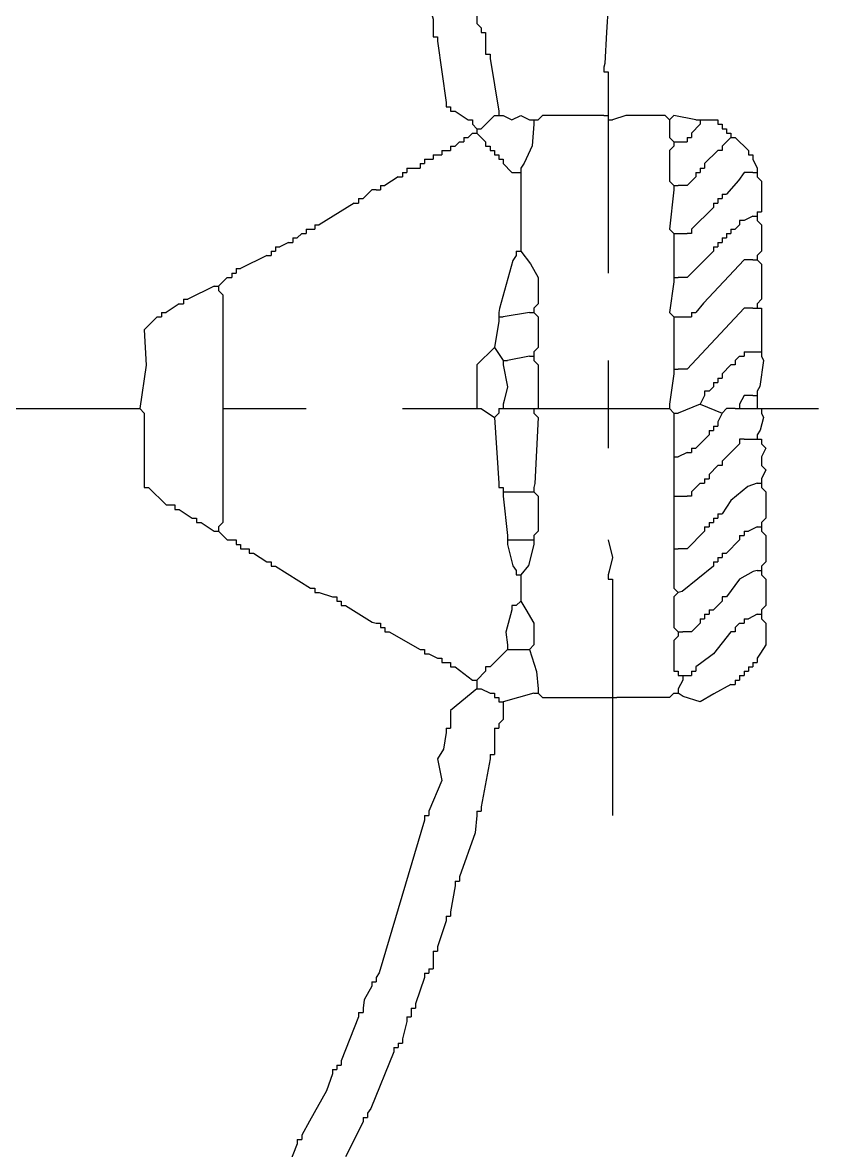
# Model space of a CAD drawing. Header units: millimetres. Extents: x -78 to 6757, y -2226 to 2184.
# Drawn here: x 82.1 to 93.85, y 1025.96 to 1042.61 of the extents above; entities that cross this region are included whole.
import ezdxf

# ---------------------------------------------------------------- set-up
doc = ezdxf.new("R2010")
doc.units = ezdxf.units.MM
doc.layers.add('LAYER_0', color=7, linetype='Continuous')
doc.styles.get("Standard").update_dxf_attribs({"font": 'TIMES.TTF'})
doc.linetypes.add('ZIPPED_TUBE', pattern='A,0.0001,-0.25,["~",Standard,S=1,R=0,X=-0.3,Y=-0.6],-0.25', length=0.5001)

# ---------------------------------------------------------------- blocks, each defined once
blk = doc.blocks.new('A$C31814A24')
at = {"color": 7, "linetype": 'Continuous'}
for points in [[(33.137, 22.984), (33.22, 22.794), (33.46, 21.968), (33.46, 21.83)], [(33.922, 22.107), (33.922, 21.922), (33.968, 21.876)], [(35.306, 22.107), (35.287, 21.833), (35.269, 21.502), (35.26, 21.461)], [(33.46, 21.83), (33.46, 21.784)], [(33.46, 21.784), (33.506, 21.784)], [(33.506, 21.784), (33.506, 21.737)], [(33.968, 21.876), (33.968, 21.83)], [(33.968, 21.83), (34.014, 21.83)], [(34.014, 21.83), (34.014, 21.784)], [(34.014, 21.784), (34.014, 21.645)], [(33.506, 21.737), (33.598, 21.091)], [(34.014, 21.645), (34.014, 21.599)], [(34.014, 21.599), (34.06, 21.599)], [(34.06, 21.599), (34.06, 21.553)], [(34.06, 21.553), (34.152, 20.999)], [(35.26, 21.461), (35.26, 21.414)], [(35.26, 21.414), (35.306, 21.414)], [(35.306, 21.414), (35.306, 21.368)], [(35.306, 21.368), (35.306, 20.999)], [(33.598, 21.091), (33.598, 21.045)], [(33.598, 21.045), (33.645, 21.045)], [(33.645, 21.045), (33.645, 20.999)], [(33.645, 20.999), (33.691, 20.999)], [(33.691, 20.999), (33.829, 20.907)], [(34.106, 20.953), (33.968, 20.814)], [(34.106, 20.953), (34.152, 20.953)], [(34.152, 20.999), (34.152, 20.953)], [(34.152, 20.953), (34.198, 20.953)], [(34.198, 20.953), (34.291, 20.907), (34.383, 20.953), (34.475, 20.907)], [(35.26, 20.953), (34.614, 20.953), (34.568, 20.907)], [(35.26, 20.953), (35.306, 20.953)], [(35.306, 20.999), (35.306, 20.953)], [(35.306, 20.953), (35.306, 20.907)], [(35.952, 20.907), (35.906, 20.953), (35.491, 20.953), (35.352, 20.907)], [(36.229, 20.907), (35.998, 20.953), (35.952, 20.907)], [(33.829, 20.907), (33.875, 20.907), (33.875, 20.861)], [(33.875, 20.861), (33.922, 20.814)], [(34.521, 20.861), (34.503, 20.633), (34.42, 20.45), (34.383, 20.399)], [(34.475, 20.907), (34.521, 20.907)], [(34.521, 20.907), (34.568, 20.907)], [(34.521, 20.907), (34.521, 20.861)], [(35.306, 20.907), (35.352, 20.907)], [(35.306, 20.907), (35.306, 20.861)], [(35.306, 20.861), (35.306, 19.291)], [(35.952, 20.907), (35.952, 20.722), (35.998, 20.676)], [(36.275, 20.861), (36.183, 20.768)], [(36.229, 20.907), (36.275, 20.907)], [(36.275, 20.907), (36.321, 20.907)], [(36.275, 20.907), (36.275, 20.861)], [(36.321, 20.907), (36.414, 20.907)], [(36.414, 20.907), (36.46, 20.907)], [(36.46, 20.907), (36.46, 20.861)], [(36.46, 20.861), (36.506, 20.861)], [(36.506, 20.861), (36.506, 20.814)], [(33.783, 20.722), (33.829, 20.722)], [(33.783, 20.722), (33.783, 20.676)], [(33.875, 20.768), (33.829, 20.722)], [(33.875, 20.768), (33.922, 20.768)], [(33.922, 20.814), (33.968, 20.814)], [(33.922, 20.814), (33.922, 20.768)], [(33.922, 20.768), (34.014, 20.676)], [(36.137, 20.722), (36.183, 20.722)], [(36.137, 20.722), (36.137, 20.676)], [(36.183, 20.768), (36.183, 20.722)], [(36.506, 20.814), (36.552, 20.814)], [(36.598, 20.722), (36.506, 20.63)], [(36.552, 20.814), (36.552, 20.768)], [(36.552, 20.768), (36.598, 20.768)], [(36.598, 20.768), (36.598, 20.722)], [(36.598, 20.722), (36.644, 20.722)], [(36.644, 20.722), (36.783, 20.584)], [(33.552, 20.584), (33.598, 20.584)], [(33.552, 20.584), (33.552, 20.538)], [(33.598, 20.584), (33.645, 20.584)], [(33.645, 20.63), (33.691, 20.63)], [(33.645, 20.63), (33.645, 20.584)], [(33.737, 20.676), (33.691, 20.63)], [(33.737, 20.676), (33.783, 20.676)], [(34.014, 20.676), (34.014, 20.63)], [(34.014, 20.63), (34.06, 20.63)], [(34.06, 20.63), (34.06, 20.584)], [(34.06, 20.584), (34.106, 20.584)], [(34.106, 20.584), (34.106, 20.538)], [(35.998, 20.63), (35.952, 20.584), (35.952, 20.261), (35.998, 20.214)], [(35.998, 20.676), (36.044, 20.676)], [(35.998, 20.676), (35.998, 20.63)], [(36.044, 20.676), (36.091, 20.676)], [(36.091, 20.676), (36.137, 20.676)], [(36.46, 20.584), (36.321, 20.445)], [(36.506, 20.63), (36.506, 20.584), (36.46, 20.584)], [(36.783, 20.584), (36.783, 20.538)], [(33.368, 20.491), (33.414, 20.491)], [(33.368, 20.491), (33.368, 20.445)], [(33.414, 20.491), (33.46, 20.491)], [(33.46, 20.538), (33.506, 20.538)], [(33.46, 20.538), (33.46, 20.491)], [(33.506, 20.538), (33.552, 20.538)], [(34.106, 20.538), (34.152, 20.538)], [(34.152, 20.538), (34.152, 20.491)], [(34.152, 20.491), (34.198, 20.491)], [(34.198, 20.491), (34.198, 20.445)], [(36.783, 20.538), (36.829, 20.538)], [(36.829, 20.538), (36.829, 20.491)], [(36.829, 20.491), (36.875, 20.399)], [(33.137, 20.353), (33.183, 20.353)], [(33.137, 20.353), (33.137, 20.307)], [(33.183, 20.399), (33.229, 20.399)], [(33.183, 20.399), (33.183, 20.353)], [(33.229, 20.399), (33.275, 20.399)], [(33.275, 20.399), (33.322, 20.399)], [(33.322, 20.445), (33.368, 20.445)], [(33.322, 20.445), (33.322, 20.399)], [(34.198, 20.445), (34.291, 20.353), (34.337, 20.353)], [(34.337, 20.353), (34.383, 20.353)], [(34.383, 20.399), (34.383, 20.353)], [(34.383, 20.353), (34.383, 20.307)], [(36.229, 20.353), (36.275, 20.353)], [(36.229, 20.353), (36.229, 20.307)], [(36.275, 20.399), (36.321, 20.399)], [(36.275, 20.399), (36.275, 20.353)], [(36.321, 20.445), (36.321, 20.399)], [(36.829, 20.353), (36.737, 20.353), (36.68, 20.269), (36.552, 20.122)], [(36.829, 20.353), (36.875, 20.353)], [(36.875, 20.399), (36.875, 20.353)], [(36.875, 20.353), (36.875, 20.307)], [(33.091, 20.307), (32.952, 20.214)], [(33.091, 20.307), (33.137, 20.307)], [(34.383, 20.307), (34.383, 19.568)], [(36.229, 20.307), (36.137, 20.214), (36.044, 20.214)], [(36.875, 20.307), (36.921, 20.261), (36.921, 19.984)], [(32.86, 20.168), (32.814, 20.168), (32.722, 20.076)], [(32.86, 20.168), (32.906, 20.168)], [(32.906, 20.214), (32.952, 20.214)], [(32.906, 20.214), (32.906, 20.168)], [(35.998, 20.168), (35.952, 19.753), (35.998, 19.707)], [(35.998, 20.214), (36.044, 20.214)], [(35.998, 20.214), (35.998, 20.168)], [(36.506, 20.122), (36.552, 20.122)], [(36.506, 20.122), (36.506, 20.076)], [(32.629, 20.03), (32.26, 19.799)], [(32.629, 20.03), (32.675, 20.03)], [(32.675, 20.076), (32.722, 20.076)], [(32.675, 20.076), (32.675, 20.03)], [(36.414, 20.03), (36.46, 20.03)], [(36.414, 20.03), (36.414, 19.984)], [(36.46, 20.076), (36.506, 20.076)], [(36.46, 20.076), (36.46, 20.03)], [(36.414, 19.984), (36.183, 19.753)], [(36.829, 19.891), (36.737, 19.845)], [(36.829, 19.891), (36.875, 19.891)], [(36.875, 19.938), (36.921, 19.938)], [(36.875, 19.938), (36.875, 19.891)], [(36.875, 19.891), (36.875, 19.845)], [(36.921, 19.984), (36.921, 19.938)], [(32.122, 19.753), (32.168, 19.753)], [(32.122, 19.753), (32.122, 19.707)], [(32.168, 19.753), (32.214, 19.753)], [(32.214, 19.799), (32.26, 19.799)], [(32.214, 19.799), (32.214, 19.753)], [(36.183, 19.753), (36.183, 19.707), (36.137, 19.707)], [(36.598, 19.753), (36.644, 19.753)], [(36.598, 19.753), (36.598, 19.707)], [(36.691, 19.799), (36.644, 19.753)], [(36.737, 19.845), (36.691, 19.845), (36.691, 19.799)], [(36.875, 19.845), (36.921, 19.799), (36.921, 19.522), (36.875, 19.476)], [(31.983, 19.661), (32.029, 19.661)], [(31.983, 19.661), (31.983, 19.614)], [(32.075, 19.707), (32.029, 19.661)], [(32.075, 19.707), (32.122, 19.707)], [(35.998, 19.707), (36.044, 19.707)], [(35.998, 19.707), (35.998, 19.661)], [(35.998, 19.661), (35.998, 19.291)], [(36.044, 19.707), (36.137, 19.707)], [(36.506, 19.661), (36.552, 19.661)], [(36.506, 19.661), (36.506, 19.614)], [(36.552, 19.707), (36.598, 19.707)], [(36.552, 19.707), (36.552, 19.661)], [(31.752, 19.522), (31.799, 19.522)], [(31.752, 19.522), (31.752, 19.476)], [(31.799, 19.568), (31.845, 19.568)], [(31.799, 19.568), (31.799, 19.522)], [(31.937, 19.614), (31.845, 19.568)], [(31.937, 19.614), (31.983, 19.614)], [(34.337, 19.522), (34.383, 19.522)], [(34.337, 19.522), (34.337, 19.476)], [(34.383, 19.568), (34.383, 19.522)], [(34.383, 19.522), (34.485, 19.388), (34.568, 19.245), (34.568, 18.968), (34.521, 18.922)], [(36.414, 19.522), (36.137, 19.245), (36.044, 19.245)], [(36.414, 19.568), (36.46, 19.568)], [(36.414, 19.568), (36.414, 19.522)], [(36.46, 19.614), (36.506, 19.614)], [(36.46, 19.614), (36.46, 19.568)], [(31.706, 19.476), (31.429, 19.338)], [(31.706, 19.476), (31.752, 19.476)], [(34.337, 19.476), (34.3, 19.425), (34.161, 18.918), (34.152, 18.876)], [(36.829, 19.43), (36.737, 19.43), (36.311, 18.975), (36.229, 18.876)], [(36.829, 19.43), (36.875, 19.43)], [(36.875, 19.476), (36.875, 19.43)], [(36.875, 19.43), (36.921, 19.384), (36.921, 19.015), (36.875, 18.968)], [(31.337, 19.291), (31.383, 19.291)], [(31.337, 19.291), (31.337, 19.245)], [(31.383, 19.338), (31.429, 19.338)], [(31.383, 19.338), (31.383, 19.291)], [(35.998, 19.291), (35.998, 19.245)], [(31.152, 19.153), (30.875, 19.015)], [(31.152, 19.153), (31.199, 19.153)], [(31.291, 19.245), (31.199, 19.153)], [(31.199, 19.153), (31.199, 19.107)], [(31.291, 19.245), (31.337, 19.245)], [(35.998, 19.199), (35.952, 18.876), (35.998, 18.83)], [(35.998, 19.245), (36.044, 19.245)], [(35.998, 19.245), (35.998, 19.199)], [(31.199, 19.107), (31.245, 19.061), (31.245, 17.907)], [(30.783, 18.968), (30.645, 18.876)], [(30.783, 18.968), (30.829, 18.968)], [(30.829, 19.015), (30.875, 19.015)], [(30.829, 19.015), (30.829, 18.968)], [(34.521, 18.922), (34.521, 18.876)], [(36.829, 18.922), (36.737, 18.922), (36.137, 18.276), (36.044, 18.276)], [(36.829, 18.922), (36.875, 18.922)], [(36.875, 18.968), (36.875, 18.922)], [(36.875, 18.922), (36.921, 18.922)], [(36.921, 18.922), (36.921, 18.876)], [(30.552, 18.83), (30.414, 18.691), (30.435, 18.32), (30.368, 17.861)], [(30.552, 18.83), (30.599, 18.83)], [(30.599, 18.876), (30.645, 18.876)], [(30.599, 18.876), (30.599, 18.83)], [(34.152, 18.876), (34.152, 18.83)], [(34.152, 18.83), (34.198, 18.83)], [(34.152, 18.83), (34.152, 18.784)], [(34.475, 18.876), (34.198, 18.83)], [(34.475, 18.876), (34.521, 18.876)], [(34.521, 18.876), (34.568, 18.83), (34.568, 18.507), (34.521, 18.461)], [(35.998, 18.83), (36.044, 18.83)], [(35.998, 18.83), (35.998, 18.784)], [(36.044, 18.83), (36.137, 18.83)], [(36.137, 18.83), (36.183, 18.83)], [(36.183, 18.876), (36.229, 18.876)], [(36.183, 18.876), (36.183, 18.83)], [(36.921, 18.876), (36.921, 18.507)], [(34.152, 18.784), (34.106, 18.507)], [(35.998, 18.784), (35.998, 18.322)], [(34.106, 18.507), (33.922, 18.322), (33.922, 17.907)], [(34.106, 18.507), (34.198, 18.368)], [(34.521, 18.461), (34.521, 18.415)], [(36.737, 18.461), (36.783, 18.461)], [(36.737, 18.461), (36.737, 18.415)], [(36.783, 18.461), (36.875, 18.461)], [(36.875, 18.461), (36.921, 18.461)], [(36.921, 18.507), (36.921, 18.461)], [(36.921, 18.461), (36.921, 18.415)], [(34.198, 18.368), (34.245, 18.368)], [(34.198, 18.368), (34.198, 18.322)], [(34.198, 18.322), (34.245, 18.091), (34.208, 17.948), (34.198, 17.907)], [(34.475, 18.415), (34.245, 18.368)], [(34.475, 18.415), (34.521, 18.415)], [(34.521, 18.415), (34.521, 18.368)], [(34.521, 18.368), (34.568, 18.322), (34.568, 17.907)], [(35.306, 18.368), (35.306, 17.907)], [(35.998, 18.322), (35.998, 18.276)], [(36.598, 18.322), (36.506, 18.23)], [(36.644, 18.368), (36.644, 18.322), (36.598, 18.322)], [(36.691, 18.415), (36.644, 18.368)], [(36.691, 18.415), (36.737, 18.415)], [(36.921, 18.415), (36.944, 18.368), (36.903, 18.095), (36.875, 18.045)], [(35.998, 18.23), (35.952, 17.907)], [(35.998, 18.276), (36.044, 18.276)], [(35.998, 18.276), (35.998, 18.23)], [(36.506, 18.23), (36.506, 18.184)], [(36.414, 18.091), (36.368, 18.045)], [(36.414, 18.138), (36.46, 18.138)], [(36.414, 18.138), (36.414, 18.091)], [(36.46, 18.184), (36.506, 18.184)], [(36.46, 18.184), (36.46, 18.138)], [(36.321, 17.999), (36.275, 17.907)], [(36.368, 18.045), (36.321, 18.045), (36.321, 17.999)], [(36.829, 17.999), (36.737, 17.999), (36.691, 17.907)], [(36.829, 17.999), (36.875, 17.999)], [(36.875, 18.045), (36.875, 17.999)], [(36.875, 17.999), (36.875, 17.953)], [(27.599, 17.861), (30.368, 17.861)], [(30.368, 17.861), (30.414, 17.815), (30.414, 17.076)], [(31.245, 17.907), (31.245, 17.861)], [(31.245, 17.861), (31.291, 17.861)], [(31.245, 17.861), (31.245, 17.815)], [(31.291, 17.861), (32.122, 17.861)], [(33.137, 17.861), (33.875, 17.861)], [(33.875, 17.861), (33.922, 17.861)], [(33.922, 17.907), (33.922, 17.861)], [(33.922, 17.861), (33.968, 17.861)], [(33.968, 17.861), (34.106, 17.768)], [(34.152, 17.861), (34.198, 17.861)], [(34.152, 17.861), (34.152, 17.815)], [(34.198, 17.907), (34.198, 17.861)], [(34.198, 17.861), (34.245, 17.861)], [(34.245, 17.861), (34.475, 17.861)], [(34.475, 17.861), (34.521, 17.861)], [(34.521, 17.861), (34.568, 17.861)], [(34.521, 17.861), (34.521, 17.815)], [(34.568, 17.907), (34.568, 17.861)], [(34.568, 17.861), (34.614, 17.861)], [(34.614, 17.861), (35.26, 17.861)], [(35.26, 17.861), (35.306, 17.861)], [(35.306, 17.907), (35.306, 17.861)], [(35.306, 17.861), (35.352, 17.861)], [(35.306, 17.861), (35.306, 17.815)], [(35.352, 17.861), (35.906, 17.861)], [(35.906, 17.861), (35.952, 17.861)], [(35.952, 17.907), (35.952, 17.861)], [(35.952, 17.861), (35.998, 17.815)], [(36.275, 17.907), (36.044, 17.815)], [(36.275, 17.907), (36.506, 17.815)], [(36.644, 17.861), (36.552, 17.861), (36.506, 17.815)], [(36.644, 17.861), (36.691, 17.861)], [(36.691, 17.907), (36.691, 17.861)], [(36.691, 17.861), (36.737, 17.861)], [(36.737, 17.861), (36.829, 17.861)], [(36.829, 17.861), (36.875, 17.861)], [(36.875, 17.953), (36.875, 17.907)], [(36.875, 17.907), (36.875, 17.861)], [(36.875, 17.861), (36.921, 17.861)], [(36.921, 17.861), (36.968, 17.861)], [(36.921, 17.861), (36.921, 17.815)], [(36.968, 17.861), (37.521, 17.861)], [(31.245, 17.815), (31.245, 16.661), (31.199, 16.615)], [(34.152, 17.815), (34.106, 17.768)], [(34.106, 17.768), (34.152, 17.076)], [(34.521, 17.815), (34.568, 17.768), (34.531, 17.072), (34.521, 17.03)], [(35.306, 17.815), (35.306, 17.445)], [(35.998, 17.815), (36.044, 17.815)], [(35.998, 17.815), (35.998, 17.768)], [(35.998, 17.768), (35.998, 17.399)], [(36.506, 17.815), (36.46, 17.722)], [(36.921, 17.815), (36.944, 17.768), (36.908, 17.635), (36.875, 17.584)], [(36.368, 17.63), (36.414, 17.63)], [(36.368, 17.63), (36.368, 17.584)], [(36.414, 17.676), (36.46, 17.676)], [(36.414, 17.676), (36.414, 17.63)], [(36.46, 17.722), (36.46, 17.676)], [(36.368, 17.584), (36.229, 17.445)], [(36.691, 17.491), (36.506, 17.307)], [(36.737, 17.538), (36.691, 17.538), (36.691, 17.491)], [(36.737, 17.538), (36.829, 17.538)], [(36.829, 17.538), (36.875, 17.538)], [(36.875, 17.584), (36.875, 17.538)], [(36.875, 17.538), (36.921, 17.538)], [(36.921, 17.538), (36.921, 17.491)], [(36.921, 17.491), (36.968, 17.445), (36.921, 17.353), (36.921, 17.261), (36.968, 17.215), (36.921, 17.122)], [(35.998, 17.399), (35.998, 17.353)], [(36.137, 17.399), (36.044, 17.353)], [(36.137, 17.399), (36.183, 17.399)], [(36.183, 17.445), (36.229, 17.445)], [(36.183, 17.445), (36.183, 17.399)], [(35.998, 17.353), (36.044, 17.353)], [(35.998, 17.353), (35.998, 17.307)], [(35.998, 17.307), (35.998, 16.984)], [(36.46, 17.261), (36.368, 17.168)], [(36.506, 17.307), (36.506, 17.261), (36.46, 17.261)], [(36.368, 17.168), (36.368, 17.122)], [(30.414, 17.076), (30.414, 17.03), (30.46, 17.03)], [(30.46, 17.03), (30.645, 16.845), (30.691, 16.845)], [(34.152, 17.076), (34.152, 17.03)], [(34.152, 17.03), (34.198, 17.03)], [(34.198, 17.03), (34.198, 16.984)], [(34.521, 17.03), (34.521, 16.984)], [(36.275, 17.076), (36.183, 16.984)], [(36.275, 17.076), (36.321, 17.076)], [(36.321, 17.122), (36.368, 17.122)], [(36.321, 17.122), (36.321, 17.076)], [(36.875, 17.076), (36.778, 17.039), (36.598, 16.892), (36.506, 16.753)], [(36.875, 17.076), (36.921, 17.076)], [(36.921, 17.122), (36.921, 17.076)], [(36.921, 17.076), (36.921, 17.03)], [(36.921, 17.03), (36.968, 16.984), (36.968, 16.707), (36.921, 16.661)], [(34.198, 16.984), (34.245, 16.984)], [(34.198, 16.984), (34.198, 16.938)], [(34.198, 16.938), (34.245, 16.522)], [(34.245, 16.984), (34.475, 16.984)], [(34.475, 16.984), (34.521, 16.984)], [(34.521, 16.984), (34.568, 16.938), (34.568, 16.568), (34.521, 16.522)], [(35.998, 16.984), (35.998, 16.938)], [(35.998, 16.938), (36.044, 16.938)], [(35.998, 16.938), (35.998, 16.892)], [(36.044, 16.938), (36.137, 16.938)], [(36.183, 16.984), (36.183, 16.938), (36.137, 16.938)], [(30.691, 16.845), (30.737, 16.845)], [(30.737, 16.845), (30.737, 16.799)], [(30.737, 16.799), (30.783, 16.799)], [(30.783, 16.799), (30.922, 16.707)], [(35.998, 16.892), (35.998, 16.43)], [(30.922, 16.707), (30.968, 16.707)], [(30.968, 16.707), (30.968, 16.661)], [(30.968, 16.661), (31.014, 16.661)], [(31.014, 16.661), (31.152, 16.568)], [(36.368, 16.661), (36.414, 16.661)], [(36.368, 16.661), (36.368, 16.615)], [(36.414, 16.707), (36.46, 16.707)], [(36.414, 16.707), (36.414, 16.661)], [(36.46, 16.753), (36.506, 16.753)], [(36.46, 16.753), (36.46, 16.707)], [(36.921, 16.661), (36.921, 16.615)], [(31.152, 16.568), (31.199, 16.568)], [(31.199, 16.615), (31.199, 16.568)], [(31.199, 16.568), (31.291, 16.476), (31.337, 16.476)], [(36.321, 16.568), (36.137, 16.384), (36.044, 16.384)], [(36.321, 16.615), (36.368, 16.615)], [(36.321, 16.615), (36.321, 16.568)], [(36.737, 16.568), (36.783, 16.568)], [(36.737, 16.568), (36.737, 16.522)], [(36.875, 16.615), (36.783, 16.568)], [(36.875, 16.615), (36.921, 16.615)], [(36.921, 16.615), (36.921, 16.568)], [(36.921, 16.568), (36.968, 16.522), (36.968, 16.245), (36.921, 16.199)], [(31.337, 16.476), (31.383, 16.476)], [(31.383, 16.476), (31.383, 16.43)], [(31.383, 16.43), (31.429, 16.43)], [(31.429, 16.43), (31.429, 16.384)], [(34.245, 16.522), (34.245, 16.476)], [(34.245, 16.476), (34.291, 16.476)], [(34.245, 16.476), (34.245, 16.43)], [(34.245, 16.43), (34.3, 16.204), (34.337, 16.153)], [(34.291, 16.476), (34.475, 16.476)], [(34.521, 16.43), (34.465, 16.206), (34.383, 16.107)], [(34.475, 16.476), (34.521, 16.476)], [(34.521, 16.522), (34.521, 16.476)], [(34.521, 16.476), (34.521, 16.43)], [(35.306, 16.476), (35.352, 16.292), (35.315, 16.148), (35.306, 16.107)], [(35.998, 16.43), (35.998, 16.384)], [(36.691, 16.476), (36.552, 16.338)], [(36.691, 16.522), (36.737, 16.522)], [(36.691, 16.522), (36.691, 16.476)], [(31.429, 16.384), (31.475, 16.384)], [(31.475, 16.384), (31.522, 16.384)], [(31.522, 16.384), (31.522, 16.338)], [(31.522, 16.338), (31.568, 16.338)], [(31.568, 16.338), (31.706, 16.245)], [(35.998, 16.384), (36.044, 16.384)], [(35.998, 16.384), (35.998, 16.338)], [(35.998, 16.338), (35.998, 15.968), (36.044, 15.922)], [(36.506, 16.338), (36.552, 16.338)], [(36.506, 16.338), (36.506, 16.292)], [(31.706, 16.245), (31.752, 16.245)], [(31.752, 16.245), (31.752, 16.199)], [(31.752, 16.199), (31.799, 16.199)], [(31.799, 16.199), (32.168, 15.968)], [(36.414, 16.199), (36.086, 15.932), (36.044, 15.922)], [(36.414, 16.245), (36.46, 16.245)], [(36.414, 16.245), (36.414, 16.199)], [(36.46, 16.292), (36.506, 16.292)], [(36.46, 16.292), (36.46, 16.245)], [(36.921, 16.199), (36.921, 16.153)], [(34.337, 16.153), (34.337, 16.107)], [(34.337, 16.107), (34.383, 16.107)], [(34.383, 16.107), (34.383, 16.061)], [(34.383, 16.061), (34.383, 15.83)], [(35.306, 16.107), (35.306, 16.061)], [(35.306, 16.061), (35.352, 16.061)], [(35.352, 16.061), (35.352, 16.015)], [(36.875, 16.153), (36.834, 16.144), (36.691, 16.061), (36.552, 15.876)], [(36.875, 16.153), (36.921, 16.153)], [(36.921, 16.153), (36.921, 16.107)], [(36.921, 16.107), (36.968, 16.061), (36.968, 15.784), (36.921, 15.738)], [(32.168, 15.968), (32.214, 15.968)], [(32.214, 15.968), (32.214, 15.922)], [(35.352, 16.015), (35.352, 14.861)], [(32.214, 15.922), (32.26, 15.922)], [(32.26, 15.922), (32.398, 15.876)], [(32.398, 15.876), (32.445, 15.876)], [(32.445, 15.876), (32.445, 15.83)], [(32.445, 15.83), (32.491, 15.83)], [(32.491, 15.83), (32.491, 15.784)], [(34.383, 15.83), (34.337, 15.784)], [(34.383, 15.83), (34.438, 15.742), (34.521, 15.599), (34.521, 15.369), (34.475, 15.322)], [(36.044, 15.922), (35.998, 15.876), (35.998, 15.553), (36.044, 15.507)], [(36.506, 15.83), (36.414, 15.738)], [(36.552, 15.876), (36.506, 15.876), (36.506, 15.83)], [(32.491, 15.784), (32.537, 15.784)], [(32.537, 15.784), (32.818, 15.609), (32.86, 15.599)], [(34.291, 15.738), (34.228, 15.503), (34.245, 15.369)], [(34.337, 15.784), (34.291, 15.784), (34.291, 15.738)], [(36.368, 15.738), (36.414, 15.738)], [(36.368, 15.738), (36.368, 15.692)], [(36.921, 15.738), (36.921, 15.692)], [(32.86, 15.599), (32.906, 15.599)], [(32.906, 15.599), (32.906, 15.553)], [(36.275, 15.599), (36.183, 15.507), (36.091, 15.507)], [(36.275, 15.645), (36.321, 15.645)], [(36.275, 15.645), (36.275, 15.599)], [(36.321, 15.692), (36.368, 15.692)], [(36.321, 15.692), (36.321, 15.645)], [(36.691, 15.599), (36.644, 15.553)], [(36.691, 15.599), (36.737, 15.599)], [(36.737, 15.645), (36.783, 15.645)], [(36.737, 15.645), (36.737, 15.599)], [(36.875, 15.692), (36.783, 15.645)], [(36.875, 15.692), (36.921, 15.692)], [(36.921, 15.645), (36.968, 15.599), (36.968, 15.369), (36.912, 15.281), (36.875, 15.23)], [(36.921, 15.692), (36.921, 15.645)], [(32.906, 15.553), (32.952, 15.553)], [(32.952, 15.553), (32.952, 15.507)], [(32.952, 15.507), (32.998, 15.507)], [(32.998, 15.507), (33.322, 15.322)], [(36.044, 15.507), (36.091, 15.507)], [(36.044, 15.507), (36.044, 15.461)], [(36.598, 15.507), (36.414, 15.276), (36.28, 15.175), (36.229, 15.138)], [(36.644, 15.553), (36.644, 15.507), (36.598, 15.507)], [(34.245, 15.369), (34.245, 15.322)], [(36.044, 15.461), (35.998, 15.415), (35.998, 15.138)], [(33.322, 15.322), (33.368, 15.322)], [(33.368, 15.322), (33.368, 15.276)], [(33.368, 15.276), (33.414, 15.276)], [(33.414, 15.276), (33.506, 15.23)], [(33.506, 15.23), (33.552, 15.23)], [(33.552, 15.23), (33.552, 15.184)], [(34.245, 15.322), (34.06, 15.138)], [(34.245, 15.322), (34.291, 15.322)], [(34.291, 15.322), (34.475, 15.322)], [(34.475, 15.322), (34.55, 15.088), (34.568, 14.907)], [(36.875, 15.23), (36.875, 15.184)], [(33.552, 15.184), (33.598, 15.184)], [(33.598, 15.184), (33.645, 15.184)], [(33.645, 15.184), (33.645, 15.138)], [(33.645, 15.138), (33.691, 15.138)], [(33.691, 15.138), (33.875, 14.999)], [(34.06, 15.138), (34.014, 15.138), (34.014, 15.092)], [(35.998, 15.138), (35.998, 15.092)], [(36.229, 15.138), (36.229, 15.092)], [(36.783, 15.138), (36.829, 15.138)], [(36.783, 15.138), (36.783, 15.092)], [(36.829, 15.184), (36.875, 15.184)], [(36.829, 15.184), (36.829, 15.138)], [(33.875, 14.999), (33.922, 14.999)], [(34.014, 15.092), (33.922, 14.999)], [(33.922, 14.999), (33.922, 14.953)], [(35.998, 15.092), (36.044, 15.092)], [(36.044, 15.092), (36.044, 15.045)], [(36.044, 15.045), (36.091, 15.045)], [(36.091, 14.999), (36.044, 14.907)], [(36.091, 15.045), (36.137, 15.045)], [(36.091, 15.045), (36.091, 14.999)], [(36.137, 15.045), (36.183, 15.045)], [(36.183, 15.092), (36.229, 15.092)], [(36.183, 15.092), (36.183, 15.045)], [(36.644, 14.999), (36.691, 14.999)], [(36.644, 14.999), (36.644, 14.953)], [(36.691, 15.045), (36.737, 15.045)], [(36.691, 15.045), (36.691, 14.999)], [(36.737, 15.092), (36.783, 15.092)], [(36.737, 15.092), (36.737, 15.045)], [(33.922, 14.907), (33.645, 14.676), (33.645, 14.538)], [(33.922, 14.953), (33.922, 14.907)], [(33.922, 14.907), (33.968, 14.907)], [(33.968, 14.907), (34.06, 14.861)], [(34.568, 14.907), (34.568, 14.861)], [(36.598, 14.953), (36.418, 14.852), (36.275, 14.769), (36.095, 14.824), (36.044, 14.861)], [(36.044, 14.907), (36.044, 14.861)], [(36.598, 14.953), (36.644, 14.953)], [(34.06, 14.861), (34.106, 14.861)], [(34.106, 14.861), (34.106, 14.815)], [(34.106, 14.815), (34.152, 14.815)], [(34.152, 14.815), (34.152, 14.769)], [(34.152, 14.769), (34.198, 14.769)], [(34.521, 14.861), (34.198, 14.769)], [(34.198, 14.769), (34.198, 14.722)], [(34.521, 14.861), (34.568, 14.861)], [(34.568, 14.861), (34.614, 14.815), (35.306, 14.815)], [(35.306, 14.815), (35.352, 14.815)], [(35.352, 14.861), (35.352, 14.815)], [(35.352, 14.815), (35.398, 14.815)], [(35.352, 14.815), (35.352, 14.769)], [(35.352, 14.769), (35.352, 13.569)], [(35.998, 14.861), (35.952, 14.815), (35.398, 14.815)], [(35.998, 14.861), (36.044, 14.861)], [(34.198, 14.722), (34.198, 14.584), (34.152, 14.538)], [(33.645, 14.538), (33.645, 14.492)], [(34.152, 14.538), (34.152, 14.492)], [(33.598, 14.445), (33.571, 14.27), (33.506, 14.169), (33.552, 13.938), (33.414, 13.615)], [(33.598, 14.492), (33.645, 14.492)], [(33.598, 14.492), (33.598, 14.445)], [(34.106, 14.492), (34.152, 14.492)], [(34.106, 14.492), (34.106, 14.445)], [(34.106, 14.445), (34.106, 14.261)], [(34.06, 14.169), (33.968, 13.661)], [(34.06, 14.215), (34.106, 14.215)], [(34.06, 14.215), (34.06, 14.169)], [(34.106, 14.261), (34.106, 14.215)], [(33.368, 13.569), (33.414, 13.569)], [(33.368, 13.569), (33.368, 13.522)], [(33.414, 13.615), (33.414, 13.569)], [(33.922, 13.569), (33.904, 13.388), (33.737, 12.922)], [(33.922, 13.615), (33.968, 13.615)], [(33.922, 13.615), (33.922, 13.569)], [(33.968, 13.661), (33.968, 13.615)], [(33.368, 13.522), (32.892, 11.912), (32.86, 11.861)], [(33.691, 12.876), (33.737, 12.876)], [(33.691, 12.876), (33.691, 12.83)], [(33.737, 12.922), (33.737, 12.876)], [(33.691, 12.83), (33.645, 12.553)], [(33.598, 12.507), (33.645, 12.507)], [(33.598, 12.507), (33.598, 12.461)], [(33.645, 12.553), (33.645, 12.507)], [(33.598, 12.461), (33.506, 12.184)], [(33.46, 12.138), (33.506, 12.138)], [(33.46, 12.138), (33.46, 12.092)], [(33.506, 12.184), (33.506, 12.138)], [(33.46, 12.092), (33.46, 11.999)], [(33.368, 11.907), (33.414, 11.907)], [(33.368, 11.907), (33.368, 11.861)], [(33.414, 11.953), (33.46, 11.953)], [(33.414, 11.953), (33.414, 11.907)], [(33.46, 11.999), (33.46, 11.953)], [(32.814, 11.815), (32.86, 11.815)], [(32.814, 11.815), (32.814, 11.769)], [(32.86, 11.861), (32.86, 11.815)], [(33.368, 11.861), (33.275, 11.584)], [(32.814, 11.769), (32.735, 11.626), (32.722, 11.538)], [(33.275, 11.584), (33.275, 11.538)], [(32.675, 11.446), (32.491, 10.984)], [(32.675, 11.492), (32.722, 11.492)], [(32.675, 11.492), (32.675, 11.446)], [(32.722, 11.538), (32.722, 11.492)], [(33.183, 11.446), (33.229, 11.446)], [(33.183, 11.446), (33.183, 11.399)], [(33.229, 11.538), (33.275, 11.538)], [(33.229, 11.538), (33.229, 11.492)], [(33.229, 11.492), (33.229, 11.446)], [(33.183, 11.399), (33.137, 11.215)], [(33.137, 11.215), (33.137, 11.169)], [(33.045, 11.076), (32.805, 10.481), (32.768, 10.43)], [(33.045, 11.123), (33.091, 11.123)], [(33.045, 11.123), (33.045, 11.076)], [(33.091, 11.169), (33.137, 11.169)], [(33.091, 11.169), (33.091, 11.123)], [(32.491, 10.984), (32.491, 10.938)], [(32.398, 10.846), (32.336, 10.665), (32.157, 10.345), (32.075, 10.2)], [(32.398, 10.892), (32.445, 10.892)], [(32.398, 10.892), (32.398, 10.846)], [(32.445, 10.938), (32.491, 10.938)], [(32.445, 10.938), (32.445, 10.892)], [(32.722, 10.384), (32.768, 10.384)], [(32.722, 10.384), (32.722, 10.338)], [(32.768, 10.43), (32.768, 10.384)], [(32.722, 10.338), (32.537, 9.969)], [(32.029, 10.153), (32.075, 10.153)], [(32.029, 10.153), (32.029, 10.107)], [(32.075, 10.2), (32.075, 10.153)], [(32.029, 10.107), (31.937, 9.876)]]:
    blk.add_lwpolyline(points, dxfattribs=at)
blk = doc.blocks.new('418000670')
at = {"layer": 'LAYER_0', "color": 7, "linetype": 'Continuous', "xscale": 1.400000000000006, "yscale": 1.399999999999999, "zscale": 1.4}
blk.add_blockref('A$C31814A24', (121.627, 24.318), dxfattribs=at)

msp = doc.modelspace()

# ---------------------------------------------------------------- block references
at = {"linetype": 'ZIPPED_TUBE'}
msp.add_blockref('418000670', (-80.311, 987.586), dxfattribs=at)

doc.saveas('drawing.dxf')
